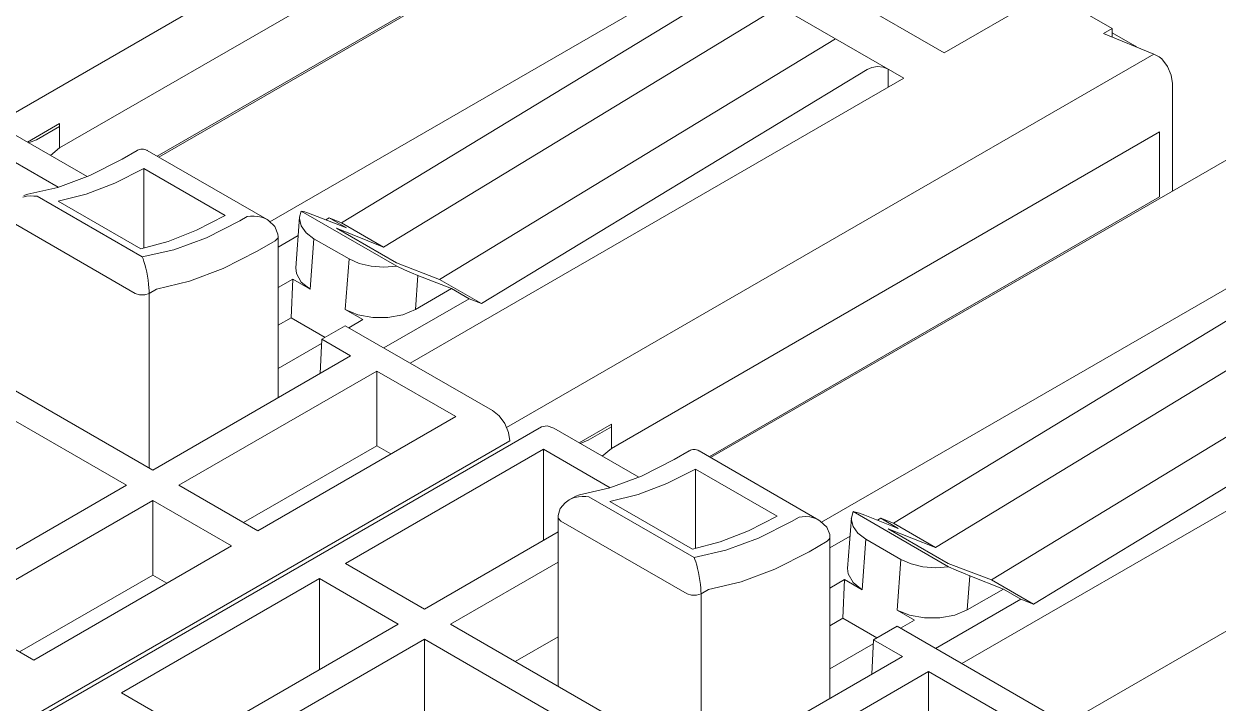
# Model space of a CAD drawing. Header units: inches. Extents: x 67578 to 72421, y -34894 to -31675.
# Drawn here: x 69293.99 to 69332.36, y -33296.48 to -33274.65 of the extents above; entities that cross this region are included whole.
import ezdxf

# ---------------------------------------------------------------- set-up
doc = ezdxf.new("R2010")
doc.units = ezdxf.units.IN
doc.header["$MEASUREMENT"] = 0

# ---------------------------------------------------------------- blocks, each defined once
blk = doc.blocks.new('ET200S')
at = {"lineweight": 0}
for p, q in [((110.693, 51.193), (97.621, 43.646)), ((101.272, 43.175), (113.043, 49.971)), ((110.338, 49.754), (99.267, 43.362)), ((110.338, 48.448), (101.239, 43.194)), ((113.31, 47.487), (117.129, 45.282)), ((112.427, 47.017), (103.513, 41.871)), ((112.427, 47.017), (116.316, 44.772)), ((112.957, 46.711), (104.961, 41.85)), ((119.25, 46.507), (117.129, 45.282)), ((119.25, 46.507), (120.523, 45.772)), ((113.805, 46.221), (105.81, 41.36)), ((120.523, 45.772), (120.346, 45.67)), ((120.346, 45.67), (121.365, 45.258)), ((120.523, 45.772), (120.523, 45.599)), ((120.523, 45.69), (120.983, 45.425)), ((114.937, 45.568), (106.941, 40.707)), ((120.983, 45.425), (121.008, 45.403)), ((121.365, 45.258), (108.293, 37.711)), ((121.365, 45.258), (121.42, 45.232)), ((121.42, 45.232), (121.474, 45.2)), ((121.474, 45.2), (121.526, 45.162)), ((121.526, 45.162), (121.64, 45.007)), ((115.573, 44.949), (107.79, 40.217)), ((115.573, 44.949), (115.671, 44.989)), ((115.671, 44.989), (115.785, 45.004)), ((115.785, 45.004), (115.9, 44.993)), ((115.9, 44.993), (115.997, 44.956)), ((115.997, 44.956), (115.997, 44.588)), ((121.64, 45.007), (121.716, 44.831)), ((116.316, 44.772), (106.345, 39.016)), ((121.716, 44.831), (121.743, 44.66)), ((121.743, 44.66), (121.743, 42.49)), ((112.415, 37.105), (124.186, 43.901)), ((99.822, 42.782), (98.108, 43.772)), ((99.267, 43.852), (98.618, 43.477)), ((98.801, 43.528), (99.267, 43.797)), ((99.267, 43.362), (99.267, 43.852)), ((121.482, 43.684), (110.41, 37.292)), ((121.482, 42.377), (121.482, 43.684)), ((98.64, 43.464), (98.801, 43.528)), ((97.896, 43.344), (99.242, 42.566)), ((99.084, 43.208), (99.267, 43.362)), ((100.533, 43.137), (100.836, 43.311)), ((100.846, 43.315), (100.836, 43.312)), ((100.843, 43.315), (100.836, 43.312)), ((100.864, 43.325), (100.843, 43.315)), ((100.886, 43.332), (100.864, 43.325)), ((100.91, 43.337), (100.886, 43.332)), ((100.934, 43.338), (100.91, 43.337)), ((100.96, 43.337), (100.934, 43.338)), ((100.985, 43.332), (100.96, 43.337)), ((101.01, 43.324), (100.985, 43.332)), ((101.036, 43.312), (101.01, 43.324)), ((101.027, 43.315), (101.036, 43.312)), ((101.037, 43.311), (103.457, 41.914)), ((100.533, 43.137), (99.876, 42.802)), ((100.384, 42.65), (100.967, 42.944)), ((100.967, 41.341), (100.967, 42.944)), ((102.614, 41.994), (100.967, 42.944)), ((99.876, 42.802), (99.235, 42.564)), ((99.235, 42.564), (98.626, 42.426)), ((99.806, 42.43), (100.384, 42.65)), ((98.525, 42.368), (98.601, 42.384)), ((98.546, 42.398), (98.626, 42.426)), ((98.601, 42.384), (98.677, 42.391)), ((98.677, 42.391), (98.749, 42.39)), ((98.749, 42.39), (98.815, 42.384)), ((100.936, 41.159), (98.815, 42.384)), ((99.239, 42.286), (99.806, 42.43)), ((100.905, 41.324), (99.239, 42.286)), ((121.482, 42.377), (112.383, 37.124)), ((102.614, 41.994), (102.033, 41.698)), ((103.058, 41.976), (102.905, 41.887)), ((103.123, 41.982), (103.058, 41.976)), ((103.195, 41.983), (103.123, 41.982)), ((103.271, 41.976), (103.195, 41.983)), ((103.348, 41.96), (103.271, 41.976)), ((104.146, 42.086), (104.113, 41.96)), ((104.197, 42.075), (104.146, 42.086)), ((104.146, 42.086), (106.077, 40.971)), ((104.277, 42.05), (104.197, 42.075)), ((104.383, 42.011), (104.277, 42.05)), ((104.383, 42.011), (105.062, 41.745)), ((100.795, 40.424), (98.249, 41.894)), ((102.905, 41.887), (102.236, 41.547)), ((103.42, 41.933), (103.348, 41.96)), ((103.457, 41.914), (103.42, 41.933)), ((103.458, 41.914), (103.457, 41.914)), ((103.487, 41.896), (103.458, 41.914)), ((103.616, 41.772), (103.487, 41.896)), ((103.678, 41.619), (103.616, 41.772)), ((104.113, 41.96), (104.039, 40.938)), ((104.113, 41.96), (104.112, 41.936)), ((104.112, 41.936), (104.146, 41.787)), ((104.146, 41.787), (104.246, 41.648)), ((104.641, 41.91), (104.709, 41.949)), ((104.961, 41.85), (104.709, 41.949)), ((104.709, 41.949), (105.062, 41.745)), ((105.81, 41.36), (104.858, 41.74)), ((104.858, 41.74), (106.072, 41.04)), ((104.961, 41.85), (105.81, 41.36)), ((102.033, 41.698), (101.462, 41.474)), ((102.236, 41.547), (101.577, 41.303)), ((103.623, 41.486), (103.258, 41.275)), ((103.623, 41.486), (103.675, 41.537)), ((103.675, 41.537), (103.682, 41.567)), ((103.682, 41.568), (103.678, 41.619)), ((103.682, 41.356), (104.086, 41.59)), ((103.682, 38.314), (103.682, 41.568)), ((104.246, 41.648), (104.405, 41.528)), ((104.405, 41.528), (104.33, 40.506)), ((104.405, 41.528), (105.112, 41.12)), ((101.462, 41.474), (100.905, 41.324)), ((101.577, 41.303), (100.936, 41.159)), ((103.258, 41.275), (102.569, 40.923)), ((100.936, 41.159), (100.953, 41.118)), ((100.953, 41.118), (100.971, 41.067)), ((100.971, 41.067), (100.99, 41.005)), ((100.99, 41.005), (101.009, 40.934)), ((105.037, 40.098), (105.112, 41.12)), ((105.112, 41.12), (105.318, 41.029)), ((105.318, 41.029), (105.559, 40.971)), ((106.941, 40.707), (106.072, 41.04)), ((101.009, 40.934), (101.027, 40.855)), ((101.027, 40.855), (101.043, 40.773)), ((101.043, 40.773), (101.056, 40.69)), ((102.569, 40.923), (101.889, 40.667)), ((104.05, 40.825), (104.039, 40.938)), ((104.147, 40.651), (104.05, 40.825)), ((105.559, 40.971), (105.817, 40.952)), ((105.817, 40.952), (106.077, 40.971)), ((106.077, 40.971), (106.231, 40.901)), ((106.231, 40.901), (106.376, 40.838)), ((106.376, 40.838), (106.504, 40.786)), ((106.454, 40.099), (106.504, 40.786)), ((106.504, 40.786), (107.184, 40.52)), ((123.57, 40.947), (114.656, 35.801)), ((101.056, 40.69), (101.066, 40.611)), ((101.066, 40.611), (101.073, 40.538)), ((101.073, 40.538), (101.077, 40.475)), ((101.889, 40.667), (101.227, 40.511)), ((103.682, 40.54), (103.977, 40.71)), ((103.943, 39.93), (103.977, 40.71)), ((103.977, 40.71), (104.33, 40.506)), ((104.33, 40.506), (104.147, 40.651)), ((106.454, 40.099), (107.184, 40.52)), ((106.941, 40.707), (107.79, 40.217)), ((107.537, 40.316), (107.184, 40.52)), ((124.1, 40.641), (116.105, 35.78)), ((100.884, 40.394), (100.795, 40.424)), ((100.988, 40.394), (100.884, 40.394)), ((101.078, 40.424), (100.988, 40.394)), ((101.077, 40.475), (101.078, 40.424)), ((101.227, 40.511), (101.078, 40.424)), ((101.078, 40.424), (101.078, 36.892)), ((107.537, 40.316), (105.815, 39.322)), ((107.79, 40.217), (107.537, 40.316)), ((105.289, 39.992), (105.037, 40.098)), ((105.037, 40.098), (105.391, 39.893)), ((106.454, 40.099), (106.201, 39.993)), ((124.949, 40.151), (116.953, 35.29)), ((101.148, 36.851), (96.021, 39.812)), ((103.682, 39.779), (103.943, 39.93)), ((104.628, 39.535), (103.943, 39.93)), ((105.108, 39.73), (105.391, 39.893)), ((105.59, 39.936), (105.289, 39.992)), ((105.899, 39.936), (105.59, 39.936)), ((106.201, 39.993), (105.899, 39.936)), ((104.56, 39.496), (105.037, 39.771)), ((108.007, 38.056), (105.037, 39.771)), ((95.491, 39.506), (100.619, 36.546)), ((103.682, 38.907), (104.556, 39.412)), ((104.529, 38.803), (104.56, 39.496)), ((105.144, 39.159), (104.56, 39.496)), ((126.08, 39.498), (118.085, 34.637)), ((101.148, 36.851), (105.144, 39.159)), ((132.508, 39.188), (119.436, 31.641)), ((105.674, 38.853), (101.678, 36.546)), ((105.674, 38.853), (105.674, 37.345)), ((105.674, 38.853), (107.266, 37.934)), ((126.717, 38.879), (118.933, 34.147)), ((127.459, 38.702), (117.489, 32.946)), ((103.27, 35.627), (107.266, 37.934)), ((108.007, 38.056), (108.143, 37.947)), ((108.143, 37.947), (108.257, 37.792)), ((87.434, 25.275), (109.001, 37.726)), ((108.257, 37.792), (108.334, 37.616)), ((109.001, 37.726), (109.116, 37.749)), ((109.116, 37.749), (109.251, 37.702)), ((110.965, 36.712), (109.251, 37.702)), ((110.41, 37.782), (109.761, 37.407)), ((109.944, 37.458), (110.41, 37.727)), ((110.41, 37.292), (110.41, 37.782)), ((86.794, 24.993), (108.361, 37.444)), ((108.334, 37.616), (108.361, 37.444)), ((109.783, 37.394), (109.944, 37.458)), ((105.674, 37.345), (102.984, 35.792)), ((109.039, 37.274), (105.043, 34.966)), ((105.96, 37.18), (105.674, 37.345)), ((109.039, 37.274), (109.039, 35.435)), ((109.039, 37.274), (110.385, 36.496)), ((110.227, 37.138), (110.41, 37.292)), ((111.677, 37.067), (111.979, 37.241)), ((111.989, 37.245), (111.979, 37.241)), ((111.986, 37.245), (111.979, 37.241)), ((112.007, 37.255), (111.986, 37.245)), ((112.029, 37.262), (112.007, 37.255)), ((112.053, 37.267), (112.029, 37.262)), ((112.078, 37.268), (112.053, 37.267)), ((112.103, 37.267), (112.078, 37.268)), ((112.128, 37.262), (112.103, 37.267)), ((112.154, 37.254), (112.128, 37.262)), ((112.179, 37.241), (112.154, 37.254)), ((112.17, 37.245), (112.179, 37.241)), ((112.18, 37.241), (114.6, 35.844)), ((111.677, 37.067), (111.019, 36.732)), ((111.019, 36.732), (110.378, 36.494)), ((111.528, 36.58), (112.111, 36.874)), ((112.111, 35.271), (112.111, 36.874)), ((113.757, 35.924), (112.111, 36.874)), ((96.623, 34.239), (100.619, 36.546)), ((103.27, 35.627), (101.678, 36.546)), ((110.378, 36.494), (109.769, 36.356)), ((110.95, 36.36), (111.528, 36.58)), ((101.148, 36.24), (97.152, 33.933)), ((101.148, 36.24), (101.148, 34.732)), ((101.148, 36.24), (102.74, 35.321)), ((109.476, 36.194), (109.379, 36.076)), ((109.558, 36.252), (109.476, 36.194)), ((109.558, 36.252), (109.596, 36.271)), ((109.558, 36.252), (109.558, 36.252)), ((109.559, 36.252), (109.69, 36.328)), ((109.596, 36.271), (109.668, 36.298)), ((109.668, 36.298), (109.744, 36.314)), ((109.69, 36.328), (109.769, 36.356)), ((109.744, 36.314), (109.82, 36.321)), ((109.82, 36.321), (109.893, 36.32)), ((109.893, 36.32), (109.958, 36.314)), ((112.079, 35.089), (109.958, 36.314)), ((110.382, 36.216), (110.95, 36.36)), ((112.048, 35.254), (110.382, 36.216)), ((109.336, 35.939), (109.334, 35.906)), ((109.379, 36.076), (109.336, 35.939)), ((115.29, 36.016), (115.257, 35.89)), ((115.341, 36.005), (115.29, 36.016)), ((115.29, 36.016), (117.22, 34.901)), ((115.42, 35.98), (115.341, 36.005)), ((115.526, 35.941), (115.42, 35.98)), ((115.526, 35.941), (116.205, 35.675)), ((109.334, 35.906), (109.334, 32.489)), ((109.334, 35.905), (109.341, 35.875)), ((109.341, 35.875), (109.392, 35.824)), ((111.938, 34.354), (109.392, 35.824)), ((113.757, 35.924), (113.177, 35.628)), ((114.048, 35.817), (113.379, 35.477)), ((114.201, 35.905), (114.048, 35.817)), ((114.266, 35.912), (114.201, 35.905)), ((114.339, 35.913), (114.266, 35.912)), ((114.415, 35.906), (114.339, 35.913)), ((114.491, 35.89), (114.415, 35.906)), ((114.563, 35.863), (114.491, 35.89)), ((114.601, 35.844), (114.563, 35.863)), ((114.601, 35.844), (114.601, 35.844)), ((114.63, 35.825), (114.601, 35.844)), ((114.759, 35.702), (114.63, 35.825)), ((114.821, 35.549), (114.759, 35.702)), ((115.257, 35.89), (115.182, 34.868)), ((115.257, 35.89), (115.256, 35.866)), ((115.256, 35.866), (115.29, 35.716)), ((115.29, 35.716), (115.389, 35.578)), ((115.784, 35.84), (115.852, 35.879)), ((116.105, 35.78), (115.852, 35.879)), ((115.852, 35.879), (116.205, 35.675)), ((116.105, 35.78), (116.953, 35.29)), ((106.635, 34.047), (109.334, 35.606)), ((113.177, 35.628), (112.605, 35.404)), ((113.379, 35.477), (112.72, 35.233)), ((114.766, 35.415), (114.818, 35.467)), ((114.818, 35.467), (114.825, 35.497)), ((114.825, 35.497), (114.821, 35.549)), ((114.825, 35.286), (115.23, 35.52)), ((114.825, 32.244), (114.825, 35.497)), ((115.389, 35.578), (115.548, 35.458)), ((115.548, 35.458), (115.474, 34.436)), ((115.548, 35.458), (116.255, 35.05)), ((116.953, 35.29), (116.001, 35.67)), ((116.001, 35.67), (117.215, 34.969)), ((98.744, 33.014), (102.74, 35.321)), ((112.605, 35.404), (112.048, 35.254)), ((112.72, 35.233), (112.079, 35.089)), ((114.766, 35.415), (114.402, 35.205)), ((109.334, 34.994), (107.164, 33.742)), ((112.079, 35.089), (112.096, 35.048)), ((112.096, 35.048), (112.114, 34.997)), ((112.114, 34.997), (112.133, 34.935)), ((114.402, 35.205), (113.712, 34.853)), ((116.181, 34.027), (116.255, 35.05)), ((116.255, 35.05), (116.462, 34.959)), ((118.085, 34.637), (117.215, 34.969)), ((101.148, 34.732), (98.458, 33.179)), ((101.434, 34.567), (101.148, 34.732)), ((106.635, 34.047), (105.043, 34.966)), ((112.133, 34.935), (112.152, 34.864)), ((112.152, 34.864), (112.17, 34.785)), ((112.17, 34.785), (112.186, 34.703)), ((113.712, 34.853), (113.032, 34.597)), ((115.193, 34.755), (115.182, 34.868)), ((115.29, 34.581), (115.193, 34.755)), ((116.462, 34.959), (116.702, 34.901)), ((116.702, 34.901), (116.961, 34.881)), ((116.961, 34.881), (117.22, 34.901)), ((117.22, 34.901), (117.374, 34.831)), ((117.374, 34.831), (117.519, 34.768)), ((117.519, 34.768), (117.647, 34.716)), ((104.513, 34.661), (100.517, 32.354)), ((104.513, 34.661), (104.513, 32.823)), ((104.513, 34.661), (106.105, 33.742)), ((112.186, 34.703), (112.199, 34.62)), ((112.199, 34.62), (112.21, 34.541)), ((112.21, 34.541), (112.216, 34.468)), ((113.032, 34.597), (112.371, 34.44)), ((114.825, 34.469), (115.12, 34.64)), ((115.087, 33.86), (115.12, 34.64)), ((115.12, 34.64), (115.474, 34.436)), ((115.474, 34.436), (115.29, 34.581)), ((117.598, 34.029), (117.647, 34.716)), ((117.647, 34.716), (118.327, 34.45)), ((118.085, 34.637), (118.933, 34.147)), ((112.028, 34.324), (111.938, 34.354)), ((112.131, 34.324), (112.028, 34.324)), ((112.221, 34.354), (112.131, 34.324)), ((112.216, 34.468), (112.22, 34.405)), ((112.22, 34.405), (112.221, 34.354)), ((112.371, 34.44), (112.221, 34.354)), ((112.221, 34.354), (112.221, 30.822)), ((117.598, 34.029), (118.327, 34.45)), ((118.68, 34.246), (118.327, 34.45)), ((116.433, 33.922), (116.181, 34.027)), ((116.181, 34.027), (116.534, 33.823)), ((118.68, 34.246), (116.959, 33.252)), ((117.598, 34.029), (117.344, 33.922)), ((118.933, 34.147), (118.68, 34.246)), ((98.744, 33.014), (97.152, 33.933)), ((114.825, 33.709), (115.087, 33.86)), ((115.771, 33.465), (115.087, 33.86)), ((116.251, 33.66), (116.534, 33.823)), ((116.733, 33.866), (116.433, 33.922)), ((117.043, 33.866), (116.733, 33.866)), ((117.344, 33.922), (117.043, 33.866)), ((102.109, 31.434), (106.105, 33.742)), ((112.292, 30.781), (107.164, 33.742)), ((115.704, 33.426), (116.18, 33.701)), ((119.151, 31.986), (116.18, 33.701)), ((106.635, 33.436), (102.639, 31.129)), ((106.635, 33.436), (106.635, 31.928)), ((106.635, 33.436), (111.762, 30.476)), ((109.334, 33.486), (108.47, 32.988)), ((114.825, 32.836), (115.7, 33.341)), ((115.672, 32.733), (115.704, 33.426)), ((116.288, 33.088), (115.704, 33.426)), ((112.292, 30.781), (116.288, 33.088)), ((116.817, 32.783), (112.821, 30.476)), ((116.817, 32.783), (116.817, 31.275)), ((116.817, 32.783), (118.409, 31.864)), ((102.109, 31.434), (100.517, 32.354))]:
    blk.add_line(p, q, dxfattribs=at)

msp = doc.modelspace()

# ---------------------------------------------------------------- block references
at = {"xscale": 1.59100124616462, "yscale": 1.59100124616462, "zscale": 1.59100124616462}
msp.add_blockref('ET200S', (69137.204, -33347.624), dxfattribs=at)

doc.saveas('drawing.dxf')
